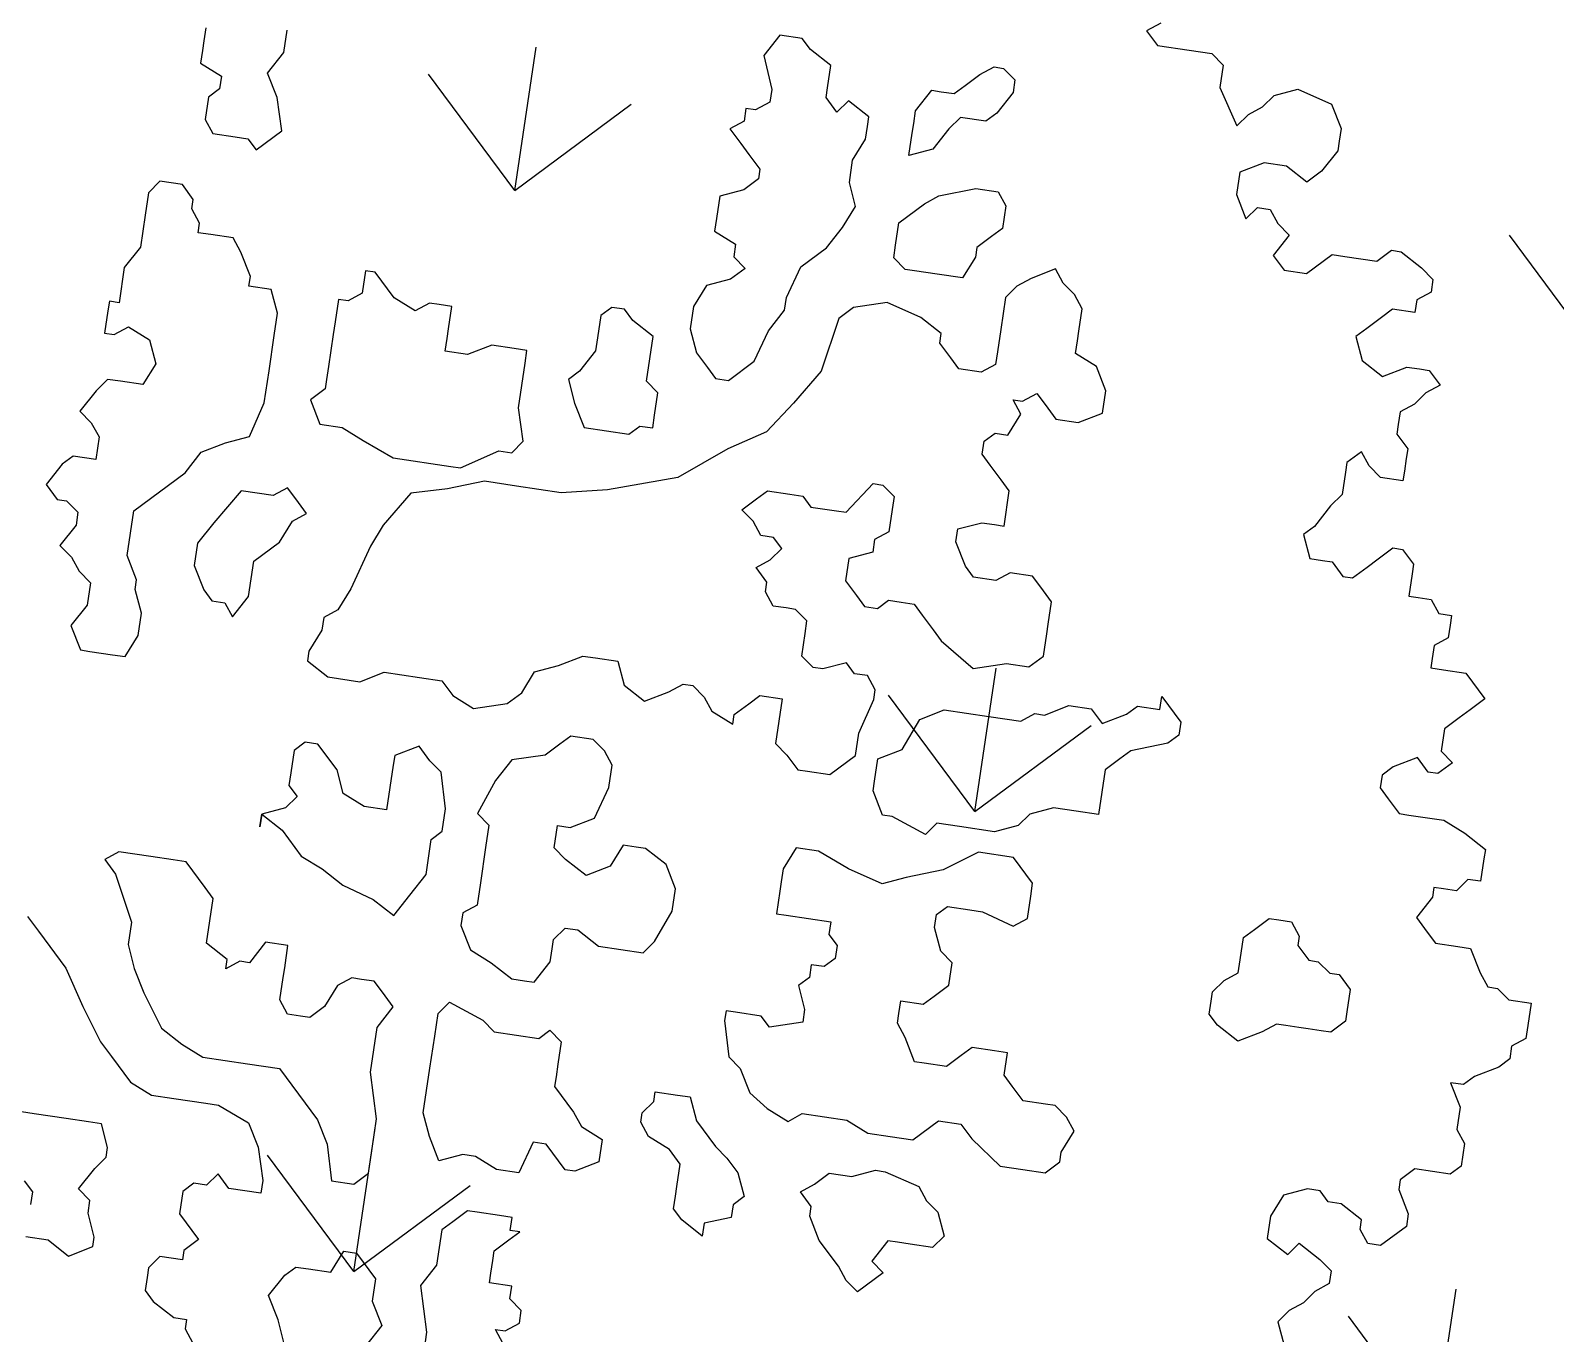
# Model space of a CAD drawing. Header units: millimetres. Extents: x 338 to 506, y 179 to 335.
# Drawn here: x 365.057 to 369.067, y 247.064 to 250.49 of the extents above; entities that cross this region are included whole.
import ezdxf

# ---------------------------------------------------------------- set-up
doc = ezdxf.new("R2010")
doc.units = ezdxf.units.MM
for name, color, linetype in [('ANDEN', 251, 'Continuous'), ('ARBOL-TOP', 3, 'Continuous'), ('MUROS', 32, 'Continuous')]:
    doc.layers.add(name, color=color, linetype=linetype)

# ---------------------------------------------------------------- blocks, each defined once
blk = doc.blocks.new('*X963')
at = {"color": 0}
for p, q in [((60.776, 129.2014), (61.0454, 129.4709)), ((63.6497, 129.2014), (63.9191, 129.4709)), ((60.776, 129.2014), (61.0454, 128.932)), ((60.776, 129.2014), (61.157, 129.2014)), ((63.6497, 129.2014), (63.9191, 128.932)), ((63.6497, 129.2014), (64.0307, 129.2014)), ((62.2128, 127.7646), (62.4822, 128.034)), ((62.2128, 127.7646), (62.4822, 127.4952)), ((62.2128, 127.7646), (62.5938, 127.7646)), ((60.776, 126.3278), (61.0454, 126.5972)), ((63.6497, 126.3278), (63.9191, 126.5972)), ((60.776, 126.3278), (61.157, 126.3278))]:
    blk.add_line(p, q, dxfattribs=at)
blk = doc.blocks.new('ARBOLITO')
at = {"linetype": 'ByBlock'}
for points in [[(463.06291, 69.54334), (463.0546, 69.53711), (463.06291, 69.5288), (463.08369, 69.5288), (463.09823, 69.5288), (463.10655, 69.52256), (463.10655, 69.50802), (463.12109, 69.48516), (463.12733, 69.49347), (463.13564, 69.49971), (463.14187, 69.50802), (463.15642, 69.51425), (463.17927, 69.50802), (463.18758, 69.49347), (463.18758, 69.48516), (463.18758, 69.47893), (463.17927, 69.46438), (463.17096, 69.45607), (463.15642, 69.46438), (463.14187, 69.46438), (463.12733, 69.45607), (463.12733, 69.44153), (463.13564, 69.42698), (463.14187, 69.43529), (463.15018, 69.43529), (463.15642, 69.42698), (463.16473, 69.42075), (463.15642, 69.4062), (463.16473, 69.39789), (463.17927, 69.39789), (463.19382, 69.41244), (463.20213, 69.41244), (463.22291, 69.41244), (463.23122, 69.42075), (463.23745, 69.42075), (463.252, 69.41244), (463.26031, 69.4062), (463.26031, 69.39789), (463.252, 69.39166), (463.252, 69.38334), (463.23745, 69.38334), (463.23122, 69.37711), (463.22291, 69.3688), (463.21667, 69.36257), (463.22291, 69.34802), (463.23745, 69.33971), (463.252, 69.34802), (463.26031, 69.34802), (463.26654, 69.34802), (463.27486, 69.33971), (463.26654, 69.33348), (463.26031, 69.32516), (463.252, 69.31893), (463.252, 69.31062), (463.252, 69.30438), (463.26031, 69.29607), (463.26031, 69.28984), (463.26031, 69.28153), (463.26031, 69.27529), (463.24576, 69.27529), (463.23745, 69.28153), (463.23122, 69.28984), (463.22291, 69.28153), (463.22291, 69.27529), (463.22291, 69.26075), (463.21667, 69.25244), (463.20836, 69.23789), (463.20213, 69.23166), (463.20836, 69.21711), (463.21667, 69.21711), (463.22291, 69.21711), (463.23122, 69.2088), (463.23745, 69.2088), (463.24576, 69.21711), (463.252, 69.22335), (463.26031, 69.23166), (463.26654, 69.23166), (463.27486, 69.22335), (463.27486, 69.21711), (463.27486, 69.20257), (463.28109, 69.20257), (463.2894, 69.20257), (463.29563, 69.19426), (463.30395, 69.19426), (463.30395, 69.18802), (463.30395, 69.17971), (463.29563, 69.17348), (463.29563, 69.16517), (463.29563, 69.15893), (463.30395, 69.15893), (463.31849, 69.15893), (463.33304, 69.14439), (463.32472, 69.13608), (463.31849, 69.12984), (463.31018, 69.12153), (463.31018, 69.10698), (463.31849, 69.10075), (463.31018, 69.09244), (463.30395, 69.09244), (463.29563, 69.10075), (463.28109, 69.09244), (463.27486, 69.08621), (463.27486, 69.07789), (463.28109, 69.07166), (463.2894, 69.06335), (463.29563, 69.06335), (463.31849, 69.06335), (463.33304, 69.05712), (463.34758, 69.0488), (463.34758, 69.04257), (463.34758, 69.02802), (463.33927, 69.02802), (463.33304, 69.01971), (463.32472, 69.01971), (463.31849, 69.01971), (463.31849, 69.01348), (463.31018, 68.99893), (463.31849, 68.99062), (463.32472, 68.98439), (463.33927, 68.98439), (463.34758, 68.98439), (463.35589, 68.96984), (463.36213, 68.96153), (463.36836, 68.96153), (463.37667, 68.9553), (463.39122, 68.9553), (463.39122, 68.94075), (463.39122, 68.93244), (463.38291, 68.92621), (463.38291, 68.9179), (463.37667, 68.91166), (463.36213, 68.90335), (463.35589, 68.89712), (463.34758, 68.89712), (463.35589, 68.88257), (463.35589, 68.86803), (463.36213, 68.85972), (463.36213, 68.84517), (463.35589, 68.83894), (463.33304, 68.83894), (463.32472, 68.83062), (463.32472, 68.82439), (463.33304, 68.80985), (463.33304, 68.80153), (463.31849, 68.78699), (463.31018, 68.78699), (463.30395, 68.7953), (463.30395, 68.80153), (463.2894, 68.80985), (463.28109, 68.80985), (463.27486, 68.81608), (463.26654, 68.81608), (463.252, 68.80985), (463.24576, 68.7953), (463.24576, 68.78076), (463.26031, 68.77244), (463.26654, 68.78076), (463.28109, 68.77244), (463.2894, 68.76621), (463.2894, 68.7579), (463.28109, 68.75167), (463.27486, 68.74335), (463.26654, 68.73712), (463.26031, 68.72881), (463.26654, 68.71426)], [(463.06291, 69.54334), (463.0546, 69.53711), (463.06291, 69.5288), (463.08369, 69.5288), (463.09823, 69.5288), (463.10655, 69.52256), (463.10655, 69.50802), (463.12109, 69.48516), (463.12733, 69.49347), (463.13564, 69.49971), (463.14187, 69.50802), (463.15642, 69.51425), (463.17927, 69.50802), (463.18758, 69.49347), (463.18758, 69.48516), (463.18758, 69.47893), (463.17927, 69.46438), (463.17096, 69.45607), (463.15642, 69.46438), (463.14187, 69.46438), (463.12733, 69.45607), (463.12733, 69.44153), (463.13564, 69.42698), (463.14187, 69.43529), (463.15018, 69.43529), (463.15642, 69.42698), (463.16473, 69.42075), (463.15642, 69.4062), (463.16473, 69.39789), (463.17927, 69.39789), (463.19382, 69.41244), (463.20213, 69.41244), (463.22291, 69.41244), (463.23122, 69.42075), (463.23745, 69.42075), (463.252, 69.41244), (463.26031, 69.4062), (463.26031, 69.39789), (463.252, 69.39166), (463.252, 69.38334), (463.23745, 69.38334), (463.23122, 69.37711), (463.22291, 69.3688), (463.21667, 69.36257), (463.22291, 69.34802), (463.23745, 69.33971), (463.252, 69.34802), (463.26031, 69.34802), (463.26654, 69.34802), (463.27486, 69.33971), (463.26654, 69.33348), (463.26031, 69.32516), (463.252, 69.31893), (463.252, 69.31062), (463.252, 69.30438), (463.26031, 69.29607), (463.26031, 69.28984), (463.26031, 69.28153), (463.26031, 69.27529), (463.24576, 69.27529), (463.23745, 69.28153), (463.23122, 69.28984), (463.22291, 69.28153), (463.22291, 69.27529), (463.22291, 69.26075), (463.21667, 69.25244), (463.20836, 69.23789), (463.20213, 69.23166), (463.20836, 69.21711), (463.21667, 69.21711), (463.22291, 69.21711), (463.23122, 69.2088), (463.23745, 69.2088), (463.24576, 69.21711), (463.252, 69.22335), (463.26031, 69.23166), (463.26654, 69.23166), (463.27486, 69.22335), (463.27486, 69.21711), (463.27486, 69.20257), (463.28109, 69.20257), (463.2894, 69.20257), (463.29563, 69.19426), (463.30395, 69.19426), (463.30395, 69.18802), (463.30395, 69.17971), (463.29563, 69.17348), (463.29563, 69.16517), (463.29563, 69.15893), (463.30395, 69.15893), (463.31849, 69.15893), (463.33304, 69.14439), (463.32472, 69.13608), (463.31849, 69.12984), (463.31018, 69.12153), (463.31018, 69.10698), (463.31849, 69.10075), (463.31018, 69.09244), (463.30395, 69.09244), (463.29563, 69.10075), (463.28109, 69.09244), (463.27486, 69.08621), (463.27486, 69.07789), (463.28109, 69.07166), (463.2894, 69.06335), (463.29563, 69.06335), (463.31849, 69.06335), (463.33304, 69.05712), (463.34758, 69.0488), (463.34758, 69.04257), (463.34758, 69.02802), (463.33927, 69.02802), (463.33304, 69.01971), (463.32472, 69.01971), (463.31849, 69.01971), (463.31849, 69.01348), (463.31018, 68.99893), (463.31849, 68.99062), (463.32472, 68.98439), (463.33927, 68.98439), (463.34758, 68.98439), (463.35589, 68.96984), (463.36213, 68.96153), (463.36836, 68.96153), (463.37667, 68.9553), (463.39122, 68.9553), (463.39122, 68.94075), (463.39122, 68.93244), (463.38291, 68.92621), (463.38291, 68.9179), (463.37667, 68.91166), (463.36213, 68.90335), (463.35589, 68.89712), (463.34758, 68.89712), (463.35589, 68.88257), (463.35589, 68.86803), (463.36213, 68.85972), (463.36213, 68.84517), (463.35589, 68.83894), (463.33304, 68.83894), (463.32472, 68.83062), (463.32472, 68.82439), (463.33304, 68.80985), (463.33304, 68.80153), (463.31849, 68.78699), (463.31018, 68.78699), (463.30395, 68.7953), (463.30395, 68.80153), (463.2894, 68.80985), (463.28109, 68.80985), (463.27486, 68.81608), (463.26654, 68.81608), (463.252, 68.80985), (463.24576, 68.7953), (463.24576, 68.78076), (463.26031, 68.77244), (463.26654, 68.78076), (463.28109, 68.77244), (463.2894, 68.76621), (463.2894, 68.7579), (463.28109, 68.75167), (463.27486, 68.74335), (463.26654, 68.73712), (463.26031, 68.72881), (463.26654, 68.71426)], [(462.51435, 69.39166), (462.50811, 69.41244), (462.4998, 69.42698), (462.50811, 69.44153), (462.50811, 69.45607)], [(462.45617, 69.44984), (462.45617, 69.44153), (462.45617, 69.43529), (462.45617, 69.42698), (462.47071, 69.42075), (462.47071, 69.41244), (462.46448, 69.4062), (462.46448, 69.39166), (462.47071, 69.38334), (462.48526, 69.38334), (462.49357, 69.38334), (462.4998, 69.37711), (462.51435, 69.39166), (462.51435, 69.39166)], [(462.51435, 69.39166), (462.50811, 69.41244), (462.4998, 69.42698), (462.50811, 69.44153), (462.50811, 69.45607)], [(462.45617, 69.44984), (462.45617, 69.44153), (462.45617, 69.43529), (462.45617, 69.42698), (462.47071, 69.42075), (462.47071, 69.41244), (462.46448, 69.4062), (462.46448, 69.39166), (462.47071, 69.38334), (462.48526, 69.38334), (462.49357, 69.38334), (462.4998, 69.37711), (462.51435, 69.39166)], [(462.82187, 69.27529), (462.83642, 69.28984), (462.84265, 69.31062), (462.85097, 69.32516), (462.85097, 69.33348), (462.8572, 69.35425), (462.87174, 69.3688), (462.88006, 69.38334), (462.88629, 69.39789), (462.88006, 69.41244), (462.88006, 69.42698), (462.88629, 69.44153), (462.88629, 69.44984), (462.88629, 69.45607), (462.87174, 69.46438), (462.86551, 69.45607), (462.8572, 69.46438), (462.8572, 69.47062), (462.8572, 69.48516), (462.84265, 69.49347), (462.83642, 69.49971), (462.82187, 69.49971), (462.81356, 69.48516), (462.82187, 69.46438), (462.82187, 69.45607), (462.81356, 69.44984), (462.80733, 69.44984), (462.80733, 69.44153), (462.79902, 69.43529), (462.80733, 69.42698), (462.81356, 69.42075), (462.82187, 69.41244), (462.82187, 69.4062), (462.81356, 69.39789), (462.79902, 69.39166), (462.79902, 69.37711), (462.79902, 69.3688), (462.81356, 69.36257), (462.81356, 69.35425), (462.82187, 69.34802), (462.81356, 69.33971), (462.79902, 69.33348), (462.79278, 69.31893), (462.79278, 69.30438), (462.79902, 69.28984), (462.80733, 69.28153), (462.81356, 69.27529), (462.82187, 69.27529), (462.82187, 69.27529)], [(462.82187, 69.27529), (462.83642, 69.28984), (462.84265, 69.31062), (462.85097, 69.32516), (462.85097, 69.33348), (462.8572, 69.35425), (462.87174, 69.3688), (462.88006, 69.38334), (462.88629, 69.39789), (462.88006, 69.41244), (462.88006, 69.42698), (462.88629, 69.44153), (462.88629, 69.44984), (462.88629, 69.45607), (462.87174, 69.46438), (462.86551, 69.45607), (462.8572, 69.46438), (462.8572, 69.47062), (462.8572, 69.48516), (462.84265, 69.49347), (462.83642, 69.49971), (462.82187, 69.49971), (462.81356, 69.48516), (462.82187, 69.46438), (462.82187, 69.45607), (462.81356, 69.44984), (462.80733, 69.44984), (462.80733, 69.44153), (462.79902, 69.43529), (462.80733, 69.42698), (462.81356, 69.42075), (462.82187, 69.41244), (462.82187, 69.4062), (462.81356, 69.39789), (462.79902, 69.39166), (462.79902, 69.37711), (462.79902, 69.3688), (462.81356, 69.36257), (462.81356, 69.35425), (462.82187, 69.34802), (462.81356, 69.33971), (462.79902, 69.33348), (462.79278, 69.31893), (462.79278, 69.30438), (462.79902, 69.28984), (462.80733, 69.28153), (462.81356, 69.27529), (462.82187, 69.27529)], [(462.91538, 69.43529), (462.91538, 69.44984), (462.91538, 69.45607), (462.91538, 69.46438), (462.92369, 69.47893), (462.92993, 69.47893), (462.93824, 69.47893), (462.94447, 69.48516), (462.95278, 69.49347), (462.96109, 69.49971), (462.96733, 69.49971), (462.97564, 69.49347), (462.97564, 69.48516), (462.96733, 69.47062), (462.96109, 69.46438), (462.94447, 69.46438), (462.93824, 69.45607), (462.92993, 69.44153), (462.91538, 69.43529), (462.91538, 69.43529)], [(462.91538, 69.43529), (462.91538, 69.44984), (462.91538, 69.45607), (462.91538, 69.46438), (462.92369, 69.47893), (462.92993, 69.47893), (462.93824, 69.47893), (462.94447, 69.48516), (462.95278, 69.49347), (462.96109, 69.49971), (462.96733, 69.49971), (462.97564, 69.49347), (462.97564, 69.48516), (462.96733, 69.47062), (462.96109, 69.46438), (462.94447, 69.46438), (462.93824, 69.45607), (462.92993, 69.44153), (462.91538, 69.43529)], [(462.94447, 69.36257), (462.92993, 69.36257), (462.92369, 69.36257), (462.91538, 69.3688), (462.91538, 69.37711), (462.91538, 69.39166), (462.92993, 69.4062), (462.93824, 69.41244), (462.96109, 69.42075), (462.97564, 69.42075), (462.98187, 69.41244), (462.98187, 69.39789), (462.97564, 69.39166), (462.96733, 69.38334), (462.96733, 69.37711), (462.96109, 69.36257), (462.94447, 69.36257), (462.94447, 69.36257)], [(462.94447, 69.36257), (462.92993, 69.36257), (462.92369, 69.36257), (462.91538, 69.3688), (462.91538, 69.37711), (462.91538, 69.39166), (462.92993, 69.4062), (462.93824, 69.41244), (462.96109, 69.42075), (462.97564, 69.42075), (462.98187, 69.41244), (462.98187, 69.39789), (462.97564, 69.39166), (462.96733, 69.38334), (462.96733, 69.37711), (462.96109, 69.36257), (462.94447, 69.36257)], [(462.58084, 69.05712), (462.59538, 69.0488), (462.61616, 69.0488), (462.63071, 69.05712), (462.65357, 69.05712), (462.66811, 69.05712), (462.67642, 69.0488), (462.69097, 69.04257), (462.71175, 69.0488), (462.72006, 69.05712), (462.72629, 69.07166), (462.74084, 69.07789), (462.75538, 69.08621), (462.76369, 69.08621), (462.77824, 69.08621), (462.78447, 69.07166), (462.79902, 69.06335), (462.81356, 69.07166), (462.82187, 69.07789), (462.82811, 69.07789), (462.83642, 69.07166), (462.84265, 69.06335), (462.8572, 69.05712), (462.8572, 69.06335), (462.86551, 69.07166), (462.87174, 69.07789), (462.88629, 69.07789), (462.88629, 69.06335), (462.88629, 69.0488), (462.8946, 69.04257), (462.90291, 69.03426), (462.90915, 69.03426), (462.92369, 69.03426), (462.93824, 69.0488), (462.93824, 69.06335), (462.94447, 69.08621), (462.94447, 69.09244), (462.93824, 69.10075), (462.92993, 69.10075), (462.92369, 69.10698), (462.90915, 69.10075), (462.90291, 69.10075), (462.8946, 69.10698), (462.8946, 69.12153), (462.8946, 69.12984), (462.88629, 69.13608), (462.88006, 69.13608), (462.87174, 69.13608), (462.86551, 69.14439), (462.86551, 69.15062), (462.8572, 69.15893), (462.86551, 69.16517), (462.87174, 69.17348), (462.86551, 69.17971), (462.8572, 69.17971), (462.85097, 69.18802), (462.84265, 69.19426), (462.85097, 69.20257), (462.8572, 69.2088), (462.87174, 69.2088), (462.88006, 69.2088), (462.88629, 69.20257), (462.90291, 69.20257), (462.90915, 69.20257), (462.92369, 69.22335), (462.92993, 69.22335), (462.93824, 69.21711), (462.93824, 69.2088), (462.93824, 69.19426), (462.92993, 69.18802), (462.92993, 69.17971), (462.91538, 69.17348), (462.91538, 69.15893), (462.92369, 69.15062), (462.92993, 69.14439), (462.93824, 69.14439), (462.94447, 69.15062), (462.95278, 69.15062), (462.96109, 69.15062), (462.96733, 69.14439), (462.97564, 69.13608), (462.98187, 69.12984), (463.00473, 69.1153), (463.02551, 69.12153), (463.04005, 69.12153), (463.04837, 69.12984), (463.04837, 69.14439), (463.04837, 69.15062), (463.04837, 69.16517), (463.04005, 69.17348), (463.03382, 69.17971), (463.01927, 69.17971), (463.01096, 69.17348), (462.99642, 69.17348), (462.99018, 69.17971), (462.98187, 69.19426), (462.98187, 69.20257), (462.99642, 69.2088), (463.00473, 69.2088), (463.01096, 69.2088), (463.01096, 69.23166), (463.00473, 69.23789), (462.99642, 69.2462), (462.99018, 69.25244), (462.99018, 69.26075), (462.99642, 69.26698), (463.00473, 69.26698), (463.01096, 69.28153), (463.00473, 69.28984), (463.01096, 69.28984), (463.01927, 69.29607), (463.02551, 69.28984), (463.03382, 69.28153), (463.04837, 69.28153), (463.06291, 69.28984), (463.06291, 69.30438), (463.0546, 69.31893), (463.04005, 69.32516), (463.04005, 69.33348), (463.04005, 69.33971), (463.04005, 69.35425), (463.03382, 69.36257), (463.02551, 69.3688), (463.01927, 69.37711), (463.00473, 69.3688), (462.99642, 69.36257), (462.99018, 69.35425), (462.99018, 69.33348), (462.99018, 69.31893), (462.99018, 69.31062), (462.98187, 69.30438), (462.96733, 69.30438), (462.96109, 69.31062), (462.95278, 69.31893), (462.95278, 69.32516), (462.93824, 69.33348), (462.91538, 69.33971), (462.8946, 69.33348), (462.88629, 69.32516), (462.88006, 69.28984), (462.86551, 69.26698), (462.85097, 69.2462), (462.82811, 69.23166), (462.79902, 69.2088), (462.75538, 69.19426), (462.72629, 69.18802), (462.6972, 69.18802), (462.67642, 69.18802), (462.65357, 69.17971), (462.63071, 69.17348), (462.61616, 69.15062), (462.60993, 69.13608), (462.60162, 69.10698), (462.59538, 69.09244), (462.58707, 69.08621), (462.58707, 69.07789), (462.58084, 69.06335), (462.58084, 69.05712), (462.58084, 69.05712)], [(462.58084, 69.05712), (462.59538, 69.0488), (462.61616, 69.0488), (462.63071, 69.05712), (462.65357, 69.05712), (462.66811, 69.05712), (462.67642, 69.0488), (462.69097, 69.04257), (462.71175, 69.0488), (462.72006, 69.05712), (462.72629, 69.07166), (462.74084, 69.07789), (462.75538, 69.08621), (462.76369, 69.08621), (462.77824, 69.08621), (462.78447, 69.07166), (462.79902, 69.06335), (462.81356, 69.07166), (462.82187, 69.07789), (462.82811, 69.07789), (462.83642, 69.07166), (462.84265, 69.06335), (462.8572, 69.05712), (462.8572, 69.06335), (462.86551, 69.07166), (462.87174, 69.07789), (462.88629, 69.07789), (462.88629, 69.06335), (462.88629, 69.0488), (462.8946, 69.04257), (462.90291, 69.03426), (462.90915, 69.03426), (462.92369, 69.03426), (462.93824, 69.0488), (462.93824, 69.06335), (462.94447, 69.08621), (462.94447, 69.09244), (462.93824, 69.10075), (462.92993, 69.10075), (462.92369, 69.10698), (462.90915, 69.10075), (462.90291, 69.10075), (462.8946, 69.10698), (462.8946, 69.12153), (462.8946, 69.12984), (462.88629, 69.13608), (462.88006, 69.13608), (462.87174, 69.13608), (462.86551, 69.14439), (462.86551, 69.15062), (462.8572, 69.15893), (462.86551, 69.16517), (462.87174, 69.17348), (462.86551, 69.17971), (462.8572, 69.17971), (462.85097, 69.18802), (462.84265, 69.19426), (462.85097, 69.20257), (462.8572, 69.2088), (462.87174, 69.2088), (462.88006, 69.2088), (462.88629, 69.20257), (462.90291, 69.20257), (462.90915, 69.20257), (462.92369, 69.22335), (462.92993, 69.22335), (462.93824, 69.21711), (462.93824, 69.2088), (462.93824, 69.19426), (462.92993, 69.18802), (462.92993, 69.17971), (462.91538, 69.17348), (462.91538, 69.15893), (462.92369, 69.15062), (462.92993, 69.14439), (462.93824, 69.14439), (462.94447, 69.15062), (462.95278, 69.15062), (462.96109, 69.15062), (462.96733, 69.14439), (462.97564, 69.13608), (462.98187, 69.12984), (463.00473, 69.1153), (463.02551, 69.12153), (463.04005, 69.12153), (463.04837, 69.12984), (463.04837, 69.14439), (463.04837, 69.15062), (463.04837, 69.16517), (463.04005, 69.17348), (463.03382, 69.17971), (463.01927, 69.17971), (463.01096, 69.17348), (462.99642, 69.17348), (462.99018, 69.17971), (462.98187, 69.19426), (462.98187, 69.20257), (462.99642, 69.2088), (463.00473, 69.2088), (463.01096, 69.2088), (463.01096, 69.23166), (463.00473, 69.23789), (462.99642, 69.2462), (462.99018, 69.25244), (462.99018, 69.26075), (462.99642, 69.26698), (463.00473, 69.26698), (463.01096, 69.28153), (463.00473, 69.28984), (463.01096, 69.28984), (463.01927, 69.29607), (463.02551, 69.28984), (463.03382, 69.28153), (463.04837, 69.28153), (463.06291, 69.28984), (463.06291, 69.30438), (463.0546, 69.31893), (463.04005, 69.32516), (463.04005, 69.33348), (463.04005, 69.33971), (463.04005, 69.35425), (463.03382, 69.36257), (463.02551, 69.3688), (463.01927, 69.37711), (463.00473, 69.3688), (462.99642, 69.36257), (462.99018, 69.35425), (462.99018, 69.33348), (462.99018, 69.31893), (462.99018, 69.31062), (462.98187, 69.30438), (462.96733, 69.30438), (462.96109, 69.31062), (462.95278, 69.31893), (462.95278, 69.32516), (462.93824, 69.33348), (462.91538, 69.33971), (462.8946, 69.33348), (462.88629, 69.32516), (462.88006, 69.28984), (462.86551, 69.26698), (462.85097, 69.2462), (462.82811, 69.23166), (462.79902, 69.2088), (462.75538, 69.19426), (462.72629, 69.18802), (462.6972, 69.18802), (462.67642, 69.18802), (462.65357, 69.17971), (462.63071, 69.17348), (462.61616, 69.15062), (462.60993, 69.13608), (462.60162, 69.10698), (462.59538, 69.09244), (462.58707, 69.08621), (462.58707, 69.07789), (462.58084, 69.06335), (462.58084, 69.05712)], [(462.46448, 69.09244), (462.45617, 69.10698), (462.45617, 69.12153), (462.45617, 69.13608), (462.47071, 69.15062), (462.48526, 69.16517), (462.49357, 69.17971), (462.50811, 69.18802), (462.52266, 69.19426), (462.52889, 69.21711), (462.52889, 69.23789), (462.52889, 69.26075), (462.52889, 69.27529), (462.52266, 69.28984), (462.50811, 69.28984), (462.50811, 69.29607), (462.4998, 69.31062), (462.49357, 69.31893), (462.47902, 69.31893), (462.47071, 69.31893), (462.47071, 69.32516), (462.46448, 69.33348), (462.46448, 69.33971), (462.45617, 69.34802), (462.44162, 69.34802), (462.43539, 69.33971), (462.43539, 69.32516), (462.43539, 69.30438), (462.42708, 69.28984), (462.42708, 69.26698), (462.42084, 69.26698), (462.42084, 69.26075), (462.42084, 69.2462), (462.42708, 69.2462), (462.43539, 69.25244), (462.44993, 69.2462), (462.45617, 69.23166), (462.44993, 69.21711), (462.43539, 69.21711), (462.42708, 69.21711), (462.42084, 69.2088), (462.41253, 69.19426), (462.42084, 69.18802), (462.42708, 69.17971), (462.42708, 69.16517), (462.41253, 69.16517), (462.4063, 69.15893), (462.39798, 69.14439), (462.4063, 69.13608), (462.41253, 69.13608), (462.42084, 69.12984), (462.42084, 69.12153), (462.41253, 69.10698), (462.42084, 69.10075), (462.42708, 69.09244), (462.43539, 69.08621), (462.43539, 69.07166), (462.42708, 69.05712), (462.43539, 69.04257), (462.44162, 69.04257), (462.45617, 69.04257), (462.46448, 69.04257), (462.47071, 69.05712), (462.47071, 69.07166), (462.46448, 69.08621), (462.46448, 69.09244), (462.46448, 69.09244)], [(462.46448, 69.09244), (462.45617, 69.10698), (462.45617, 69.12153), (462.45617, 69.13608), (462.47071, 69.15062), (462.48526, 69.16517), (462.49357, 69.17971), (462.50811, 69.18802), (462.52266, 69.19426), (462.52889, 69.21711), (462.52889, 69.23789), (462.52889, 69.26075), (462.52889, 69.27529), (462.52266, 69.28984), (462.50811, 69.28984), (462.50811, 69.29607), (462.4998, 69.31062), (462.49357, 69.31893), (462.47902, 69.31893), (462.47071, 69.31893), (462.47071, 69.32516), (462.46448, 69.33348), (462.46448, 69.33971), (462.45617, 69.34802), (462.44162, 69.34802), (462.43539, 69.33971), (462.43539, 69.32516), (462.43539, 69.30438), (462.42708, 69.28984), (462.42708, 69.26698), (462.42084, 69.26698), (462.42084, 69.26075), (462.42084, 69.2462), (462.42708, 69.2462), (462.43539, 69.25244), (462.44993, 69.2462), (462.45617, 69.23166), (462.44993, 69.21711), (462.43539, 69.21711), (462.42708, 69.21711), (462.42084, 69.2088), (462.41253, 69.19426), (462.42084, 69.18802), (462.42708, 69.17971), (462.42708, 69.16517), (462.41253, 69.16517), (462.4063, 69.15893), (462.39798, 69.14439), (462.4063, 69.13608), (462.41253, 69.13608), (462.42084, 69.12984), (462.42084, 69.12153), (462.41253, 69.10698), (462.42084, 69.10075), (462.42708, 69.09244), (462.43539, 69.08621), (462.43539, 69.07166), (462.42708, 69.05712), (462.43539, 69.04257), (462.44162, 69.04257), (462.45617, 69.04257), (462.46448, 69.04257), (462.47071, 69.05712), (462.47071, 69.07166), (462.46448, 69.08621), (462.46448, 69.09244)], [(462.6972, 69.21711), (462.69097, 69.23789), (462.69097, 69.25244), (462.69097, 69.26698), (462.69097, 69.27529), (462.68266, 69.27529), (462.66811, 69.27529), (462.65357, 69.26698), (462.63902, 69.26698), (462.63902, 69.27529), (462.63902, 69.28153), (462.63902, 69.29607), (462.63071, 69.29607), (462.62447, 69.29607), (462.61616, 69.28984), (462.60162, 69.29607), (462.58707, 69.31062), (462.58084, 69.31062), (462.58084, 69.29607), (462.57253, 69.28984), (462.56629, 69.28984), (462.56629, 69.27529), (462.56629, 69.26698), (462.56629, 69.2462), (462.56629, 69.23789), (462.56629, 69.23166), (462.55798, 69.22335), (462.56629, 69.2088), (462.58084, 69.2088), (462.59538, 69.20257), (462.61616, 69.19426), (462.65357, 69.19426), (462.6598, 69.19426), (462.68266, 69.2088), (462.69097, 69.2088), (462.6972, 69.21711), (462.6972, 69.21711)], [(462.6972, 69.21711), (462.69097, 69.23789), (462.69097, 69.25244), (462.69097, 69.26698), (462.69097, 69.27529), (462.68266, 69.27529), (462.66811, 69.27529), (462.65357, 69.26698), (462.63902, 69.26698), (462.63902, 69.27529), (462.63902, 69.28153), (462.63902, 69.29607), (462.63071, 69.29607), (462.62447, 69.29607), (462.61616, 69.28984), (462.60162, 69.29607), (462.58707, 69.31062), (462.58084, 69.31062), (462.58084, 69.29607), (462.57253, 69.28984), (462.56629, 69.28984), (462.56629, 69.27529), (462.56629, 69.26698), (462.56629, 69.2462), (462.56629, 69.23789), (462.56629, 69.23166), (462.55798, 69.22335), (462.56629, 69.2088), (462.58084, 69.2088), (462.59538, 69.20257), (462.61616, 69.19426), (462.65357, 69.19426), (462.6598, 69.19426), (462.68266, 69.2088), (462.69097, 69.2088), (462.6972, 69.21711)], [(462.77824, 69.2462), (462.77824, 69.26075), (462.76993, 69.26698), (462.76993, 69.28153), (462.76993, 69.29607), (462.75538, 69.30438), (462.74915, 69.31062), (462.74084, 69.31062), (462.7346, 69.30438), (462.7346, 69.28984), (462.7346, 69.28153), (462.72629, 69.26698), (462.72006, 69.26075), (462.72629, 69.2462), (462.7346, 69.23166), (462.74915, 69.23166), (462.76369, 69.23166), (462.76993, 69.23789), (462.77824, 69.23789), (462.77824, 69.2462), (462.77824, 69.2462)], [(462.77824, 69.2462), (462.77824, 69.26075), (462.76993, 69.26698), (462.76993, 69.28153), (462.76993, 69.29607), (462.75538, 69.30438), (462.74915, 69.31062), (462.74084, 69.31062), (462.7346, 69.30438), (462.7346, 69.28984), (462.7346, 69.28153), (462.72629, 69.26698), (462.72006, 69.26075), (462.72629, 69.2462), (462.7346, 69.23166), (462.74915, 69.23166), (462.76369, 69.23166), (462.76993, 69.23789), (462.77824, 69.23789), (462.77824, 69.2462)], [(462.52889, 69.07789), (462.5372, 69.09244), (462.5372, 69.1153), (462.55175, 69.12984), (462.55798, 69.14439), (462.56629, 69.15062), (462.55798, 69.15893), (462.55175, 69.16517), (462.54344, 69.15893), (462.52266, 69.15893), (462.50811, 69.13608), (462.4998, 69.12153), (462.4998, 69.10698), (462.50811, 69.09244), (462.51435, 69.08621), (462.52266, 69.08621), (462.52889, 69.07789), (462.52889, 69.07789)], [(462.52889, 69.07789), (462.5372, 69.09244), (462.5372, 69.1153), (462.55175, 69.12984), (462.55798, 69.14439), (462.56629, 69.15062), (462.55798, 69.15893), (462.55175, 69.16517), (462.54344, 69.15893), (462.52266, 69.15893), (462.50811, 69.13608), (462.4998, 69.12153), (462.4998, 69.10698), (462.50811, 69.09244), (462.51435, 69.08621), (462.52266, 69.08621), (462.52889, 69.07789)], [(462.96109, 69.01348), (462.95278, 69.02802), (462.95278, 69.03426), (462.95278, 69.0488), (462.96733, 69.05712), (462.97564, 69.07789), (462.99018, 69.08621), (463.00473, 69.08621), (463.01927, 69.08621), (463.04005, 69.08621), (463.04837, 69.09244), (463.0546, 69.09244), (463.06914, 69.10075), (463.08369, 69.10075), (463.092, 69.09244), (463.10655, 69.10075), (463.11278, 69.10698), (463.12733, 69.10698), (463.12733, 69.1153), (463.14187, 69.10075), (463.14187, 69.09244), (463.13564, 69.08621), (463.11278, 69.07789), (463.10655, 69.07166), (463.09823, 69.06335), (463.09823, 69.0488), (463.09823, 69.03426), (463.08369, 69.03426), (463.06914, 69.03426), (463.0546, 69.02802), (463.04837, 69.01971), (463.03382, 69.01348), (463.01096, 69.01348), (462.99642, 69.01348), (462.99018, 69.00517), (462.96733, 69.01348), (462.96109, 69.01348), (462.96109, 69.01348)], [(462.96109, 69.01348), (462.95278, 69.02802), (462.95278, 69.03426), (462.95278, 69.0488), (462.96733, 69.05712), (462.97564, 69.07789), (462.99018, 69.08621), (463.00473, 69.08621), (463.01927, 69.08621), (463.04005, 69.08621), (463.04837, 69.09244), (463.0546, 69.09244), (463.06914, 69.10075), (463.08369, 69.10075), (463.092, 69.09244), (463.10655, 69.10075), (463.11278, 69.10698), (463.12733, 69.10698), (463.12733, 69.1153), (463.14187, 69.10075), (463.14187, 69.09244), (463.13564, 69.08621), (463.11278, 69.07789), (463.10655, 69.07166), (463.09823, 69.06335), (463.09823, 69.0488), (463.09823, 69.03426), (463.08369, 69.03426), (463.06914, 69.03426), (463.0546, 69.02802), (463.04837, 69.01971), (463.03382, 69.01348), (463.01096, 69.01348), (462.99642, 69.01348), (462.99018, 69.00517), (462.96733, 69.01348), (462.96109, 69.01348)], [(462.70343, 68.90335), (462.71175, 68.88881), (462.72629, 68.88257), (462.74084, 68.87426), (462.74915, 68.87426), (462.75538, 68.87426), (462.76369, 68.88881), (462.76369, 68.89712), (462.76369, 68.90335), (462.76993, 68.91166), (462.77824, 68.91166), (462.79278, 68.90335), (462.80733, 68.90335), (462.82187, 68.90335), (462.82811, 68.91166), (462.83642, 68.93244), (462.83642, 68.94699), (462.82811, 68.96153), (462.81356, 68.96984), (462.80733, 68.96984), (462.79902, 68.96984), (462.79278, 68.9553), (462.77824, 68.94699), (462.76369, 68.9553), (462.75538, 68.96153), (462.75538, 68.97608), (462.76369, 68.97608), (462.77824, 68.98439), (462.78447, 69.00517), (462.78447, 69.01971), (462.77824, 69.02802), (462.76993, 69.03426), (462.75538, 69.03426), (462.74915, 69.02802), (462.74084, 69.01971), (462.72006, 69.01348), (462.71175, 68.99893), (462.70343, 68.97608), (462.71175, 68.96984), (462.71175, 68.9553), (462.71175, 68.93244), (462.71175, 68.9179), (462.70343, 68.91166), (462.70343, 68.90335), (462.70343, 68.90335)], [(462.70343, 68.90335), (462.71175, 68.88881), (462.72629, 68.88257), (462.74084, 68.87426), (462.74915, 68.87426), (462.75538, 68.87426), (462.76369, 68.88881), (462.76369, 68.89712), (462.76369, 68.90335), (462.76993, 68.91166), (462.77824, 68.91166), (462.79278, 68.90335), (462.80733, 68.90335), (462.82187, 68.90335), (462.82811, 68.91166), (462.83642, 68.93244), (462.83642, 68.94699), (462.82811, 68.96153), (462.81356, 68.96984), (462.80733, 68.96984), (462.79902, 68.96984), (462.79278, 68.9553), (462.77824, 68.94699), (462.76369, 68.9553), (462.75538, 68.96153), (462.75538, 68.97608), (462.76369, 68.97608), (462.77824, 68.98439), (462.78447, 69.00517), (462.78447, 69.01971), (462.77824, 69.02802), (462.76993, 69.03426), (462.75538, 69.03426), (462.74915, 69.02802), (462.74084, 69.01971), (462.72006, 69.01348), (462.71175, 68.99893), (462.70343, 68.97608), (462.71175, 68.96984), (462.71175, 68.9553), (462.71175, 68.93244), (462.71175, 68.9179), (462.70343, 68.91166), (462.70343, 68.90335)], [(462.56629, 68.9553), (462.58084, 68.94699), (462.59538, 68.93244), (462.60993, 68.92621), (462.62447, 68.9179), (462.64525, 68.91166), (462.6598, 68.90335), (462.66811, 68.9179), (462.67642, 68.93244), (462.67642, 68.9553), (462.68266, 68.96153), (462.68266, 68.97608), (462.67642, 68.99893), (462.66811, 69.00517), (462.6598, 69.01348), (462.64525, 69.00517), (462.64525, 68.99893), (462.64525, 68.98439), (462.64525, 68.96984), (462.63071, 68.96984), (462.61616, 68.97608), (462.60993, 68.99062), (462.59538, 69.00517), (462.58707, 69.00517), (462.58084, 68.99893), (462.58084, 68.98439), (462.58084, 68.97608), (462.58707, 68.96984), (462.58084, 68.96153), (462.56629, 68.9553), (462.56629, 68.94699), (462.56629, 68.9553), (462.56629, 68.9553)], [(462.56629, 68.9553), (462.58084, 68.94699), (462.59538, 68.93244), (462.60993, 68.92621), (462.62447, 68.9179), (462.64525, 68.91166), (462.6598, 68.90335), (462.66811, 68.9179), (462.67642, 68.93244), (462.67642, 68.9553), (462.68266, 68.96153), (462.68266, 68.97608), (462.67642, 68.99893), (462.66811, 69.00517), (462.6598, 69.01348), (462.64525, 69.00517), (462.64525, 68.99893), (462.64525, 68.98439), (462.64525, 68.96984), (462.63071, 68.96984), (462.61616, 68.97608), (462.60993, 68.99062), (462.59538, 69.00517), (462.58707, 69.00517), (462.58084, 68.99893), (462.58084, 68.98439), (462.58084, 68.97608), (462.58707, 68.96984), (462.58084, 68.96153), (462.56629, 68.9553), (462.56629, 68.94699), (462.56629, 68.9553)], [(462.90915, 68.86803), (462.90291, 68.87426), (462.88629, 68.87426), (462.88006, 68.87426), (462.88006, 68.86803), (462.88629, 68.84517), (462.8946, 68.83894), (462.90291, 68.82439), (462.91538, 68.81608), (462.92993, 68.80985), (462.93824, 68.81608), (462.95278, 68.81608), (462.96733, 68.81608), (462.98187, 68.80985), (462.99642, 68.80985), (463.01096, 68.80985), (463.02551, 68.82439), (463.04005, 68.82439), (463.04837, 68.81608), (463.06914, 68.80153), (463.08369, 68.80153), (463.09823, 68.80153), (463.10655, 68.80985), (463.10655, 68.81608), (463.11278, 68.83062), (463.10655, 68.83894), (463.09823, 68.84517), (463.092, 68.84517), (463.07746, 68.84517), (463.06914, 68.85348), (463.06291, 68.85972), (463.06291, 68.87426), (463.0546, 68.87426), (463.04005, 68.87426), (463.03382, 68.86803), (463.02551, 68.85972), (463.01096, 68.85972), (463.00473, 68.85972), (462.99642, 68.87426), (462.99018, 68.88257), (462.99018, 68.88881), (462.99018, 68.89712), (463.00473, 68.89712), (463.01096, 68.90335), (463.01927, 68.91166), (463.01927, 68.92621), (463.01096, 68.93244), (463.00473, 68.94699), (463.00473, 68.9553), (463.01096, 68.96153), (463.02551, 68.96153), (463.03382, 68.96153), (463.0546, 68.9553), (463.06291, 68.96153), (463.06291, 68.97608), (463.06291, 68.98439), (463.04837, 68.99893), (463.02551, 68.99893), (463.00473, 68.98439), (462.98187, 68.97608), (462.96733, 68.96984), (462.94447, 68.97608), (462.92369, 68.98439), (462.90915, 68.98439), (462.90291, 68.96984), (462.90291, 68.96153), (462.90291, 68.9553), (462.90291, 68.94075), (462.90915, 68.94075), (462.92369, 68.94075), (462.93824, 68.94075), (462.93824, 68.93244), (462.94447, 68.92621), (462.94447, 68.9179), (462.93824, 68.91166), (462.92993, 68.91166), (462.92993, 68.90335), (462.92369, 68.89712), (462.92993, 68.88257), (462.92993, 68.87426), (462.90915, 68.86803), (462.90915, 68.86803)], [(462.90915, 68.86803), (462.90291, 68.87426), (462.88629, 68.87426), (462.88006, 68.87426), (462.88006, 68.86803), (462.88629, 68.84517), (462.8946, 68.83894), (462.90291, 68.82439), (462.91538, 68.81608), (462.92993, 68.80985), (462.93824, 68.81608), (462.95278, 68.81608), (462.96733, 68.81608), (462.98187, 68.80985), (462.99642, 68.80985), (463.01096, 68.80985), (463.02551, 68.82439), (463.04005, 68.82439), (463.04837, 68.81608), (463.06914, 68.80153), (463.08369, 68.80153), (463.09823, 68.80153), (463.10655, 68.80985), (463.10655, 68.81608), (463.11278, 68.83062), (463.10655, 68.83894), (463.09823, 68.84517), (463.092, 68.84517), (463.07746, 68.84517), (463.06914, 68.85348), (463.06291, 68.85972), (463.06291, 68.87426), (463.0546, 68.87426), (463.04005, 68.87426), (463.03382, 68.86803), (463.02551, 68.85972), (463.01096, 68.85972), (463.00473, 68.85972), (462.99642, 68.87426), (462.99018, 68.88257), (462.99018, 68.88881), (462.99018, 68.89712), (463.00473, 68.89712), (463.01096, 68.90335), (463.01927, 68.91166), (463.01927, 68.92621), (463.01096, 68.93244), (463.00473, 68.94699), (463.00473, 68.9553), (463.01096, 68.96153), (463.02551, 68.96153), (463.03382, 68.96153), (463.0546, 68.9553), (463.06291, 68.96153), (463.06291, 68.97608), (463.06291, 68.98439), (463.04837, 68.99893), (463.02551, 68.99893), (463.00473, 68.98439), (462.98187, 68.97608), (462.96733, 68.96984), (462.94447, 68.97608), (462.92369, 68.98439), (462.90915, 68.98439), (462.90291, 68.96984), (462.90291, 68.96153), (462.90291, 68.9553), (462.90291, 68.94075), (462.90915, 68.94075), (462.92369, 68.94075), (462.93824, 68.94075), (462.93824, 68.93244), (462.94447, 68.92621), (462.94447, 68.9179), (462.93824, 68.91166), (462.92993, 68.91166), (462.92993, 68.90335), (462.92369, 68.89712), (462.92993, 68.88257), (462.92993, 68.87426), (462.90915, 68.86803)], [(463.23745, 68.9179), (463.23122, 68.9179), (463.22291, 68.91166), (463.20836, 68.90335), (463.19382, 68.91166), (463.18758, 68.9179), (463.18758, 68.92621), (463.18758, 68.93244), (463.19382, 68.94075), (463.20213, 68.94699), (463.20213, 68.9553), (463.20213, 68.96984), (463.20836, 68.97608), (463.21667, 68.98439), (463.22291, 68.98439), (463.23122, 68.98439), (463.23745, 68.97608), (463.23745, 68.96984), (463.24576, 68.96153), (463.252, 68.96153), (463.26031, 68.9553), (463.26654, 68.9553), (463.27486, 68.94699), (463.27486, 68.93244), (463.27486, 68.92621), (463.26654, 68.9179), (463.26031, 68.9179), (463.252, 68.9179), (463.24576, 68.9179), (463.23745, 68.9179), (463.23745, 68.9179)], [(463.23745, 68.9179), (463.23122, 68.9179), (463.22291, 68.91166), (463.20836, 68.90335), (463.19382, 68.91166), (463.18758, 68.9179), (463.18758, 68.92621), (463.18758, 68.93244), (463.19382, 68.94075), (463.20213, 68.94699), (463.20213, 68.9553), (463.20213, 68.96984), (463.20836, 68.97608), (463.21667, 68.98439), (463.22291, 68.98439), (463.23122, 68.98439), (463.23745, 68.97608), (463.23745, 68.96984), (463.24576, 68.96153), (463.252, 68.96153), (463.26031, 68.9553), (463.26654, 68.9553), (463.27486, 68.94699), (463.27486, 68.93244), (463.27486, 68.92621), (463.26654, 68.9179), (463.26031, 68.9179), (463.252, 68.9179), (463.24576, 68.9179), (463.23745, 68.9179)], [(462.47071, 68.91166), (462.47902, 68.90335), (462.49357, 68.87426), (462.49357, 68.85972), (462.4998, 68.84517), (462.50811, 68.83062), (462.52266, 68.80985), (462.5372, 68.80153), (462.55175, 68.7953), (462.58084, 68.7953), (462.60162, 68.7953), (462.61616, 68.78076), (462.63071, 68.76621), (462.63902, 68.75167), (462.64525, 68.72881), (462.6598, 68.72881), (462.66811, 68.73712), (462.66811, 68.75167), (462.66811, 68.77244), (462.6598, 68.80153), (462.6598, 68.81608), (462.6598, 68.83062), (462.66811, 68.84517), (462.6598, 68.85348), (462.65357, 68.85972), (462.64525, 68.85972), (462.63902, 68.85972), (462.63071, 68.85348), (462.62447, 68.83894), (462.61616, 68.83062), (462.60993, 68.83062), (462.60162, 68.83062), (462.59538, 68.83894), (462.59538, 68.85348), (462.59538, 68.85972), (462.59538, 68.87426), (462.58084, 68.87426), (462.57253, 68.85972), (462.56629, 68.85972), (462.55798, 68.85348), (462.55798, 68.85972), (462.54344, 68.86803), (462.54344, 68.88257), (462.54344, 68.89712), (462.5372, 68.90335), (462.52266, 68.9179), (462.51435, 68.9179), (462.4998, 68.9179), (462.47902, 68.9179), (462.47071, 68.91166), (462.47071, 68.91166)], [(462.47071, 68.91166), (462.47902, 68.90335), (462.49357, 68.87426), (462.49357, 68.85972), (462.4998, 68.84517), (462.50811, 68.83062), (462.52266, 68.80985), (462.5372, 68.80153), (462.55175, 68.7953), (462.58084, 68.7953), (462.60162, 68.7953), (462.61616, 68.78076), (462.63071, 68.76621), (462.63902, 68.75167), (462.64525, 68.72881), (462.6598, 68.72881), (462.66811, 68.73712), (462.66811, 68.75167), (462.66811, 68.77244), (462.6598, 68.80153), (462.6598, 68.81608), (462.6598, 68.83062), (462.66811, 68.84517), (462.6598, 68.85348), (462.65357, 68.85972), (462.64525, 68.85972), (462.63902, 68.85972), (462.63071, 68.85348), (462.62447, 68.83894), (462.61616, 68.83062), (462.60993, 68.83062), (462.60162, 68.83062), (462.59538, 68.83894), (462.59538, 68.85348), (462.59538, 68.85972), (462.59538, 68.87426), (462.58084, 68.87426), (462.57253, 68.85972), (462.56629, 68.85972), (462.55798, 68.85348), (462.55798, 68.85972), (462.54344, 68.86803), (462.54344, 68.88257), (462.54344, 68.89712), (462.5372, 68.90335), (462.52266, 68.9179), (462.51435, 68.9179), (462.4998, 68.9179), (462.47902, 68.9179), (462.47071, 68.91166)], [(462.44993, 68.69972), (462.45617, 68.69348), (462.45617, 68.68517)], [(462.45617, 68.66439), (462.47071, 68.66439), (462.48526, 68.65608), (462.4998, 68.66439), (462.4998, 68.67063), (462.49357, 68.68517), (462.49357, 68.69348), (462.48526, 68.69972), (462.49357, 68.71426), (462.4998, 68.72257), (462.4998, 68.72881), (462.49357, 68.74335), (462.48526, 68.74335), (462.47071, 68.74335), (462.44993, 68.74335), (462.44162, 68.74335)], [(462.42708, 68.86803), (462.43539, 68.85972), (462.45617, 68.83894), (462.47071, 68.81608), (462.48526, 68.7953), (462.49357, 68.78699), (462.50811, 68.77244), (462.52266, 68.76621), (462.5372, 68.76621), (462.55798, 68.76621), (462.56629, 68.76621), (462.58707, 68.7579), (462.59538, 68.74335), (462.60162, 68.72257), (462.60162, 68.71426), (462.58084, 68.71426), (462.57253, 68.72257), (462.56629, 68.71426), (462.55798, 68.71426), (462.55175, 68.70803), (462.55175, 68.69348), (462.56629, 68.67894), (462.55798, 68.67063), (462.55798, 68.66439), (462.54344, 68.66439), (462.5372, 68.65608), (462.5372, 68.64985), (462.5372, 68.64154), (462.54344, 68.6353), (462.55798, 68.62699), (462.56629, 68.62699), (462.56629, 68.62076), (462.57253, 68.61245)], [(462.44993, 68.69972), (462.45617, 68.69348), (462.45617, 68.68517)], [(462.45617, 68.66439), (462.47071, 68.66439), (462.48526, 68.65608), (462.4998, 68.66439), (462.4998, 68.67063), (462.49357, 68.68517), (462.49357, 68.69348), (462.48526, 68.69972), (462.49357, 68.71426), (462.4998, 68.72257), (462.4998, 68.72881), (462.49357, 68.74335), (462.48526, 68.74335), (462.47071, 68.74335), (462.44993, 68.74335), (462.44162, 68.74335)], [(462.42708, 68.86803), (462.43539, 68.85972), (462.45617, 68.83894), (462.47071, 68.81608), (462.48526, 68.7953), (462.49357, 68.78699), (462.50811, 68.77244), (462.52266, 68.76621), (462.5372, 68.76621), (462.55798, 68.76621), (462.56629, 68.76621), (462.58707, 68.7579), (462.59538, 68.74335), (462.60162, 68.72257), (462.60162, 68.71426), (462.58084, 68.71426), (462.57253, 68.72257), (462.56629, 68.71426), (462.55798, 68.71426), (462.55175, 68.70803), (462.55175, 68.69348), (462.56629, 68.67894), (462.55798, 68.67063), (462.55798, 68.66439), (462.54344, 68.66439), (462.5372, 68.65608), (462.5372, 68.64985), (462.5372, 68.64154), (462.54344, 68.6353), (462.55798, 68.62699), (462.56629, 68.62699), (462.56629, 68.62076), (462.57253, 68.61245)], [(462.70343, 68.76621), (462.6972, 68.78076), (462.6972, 68.7953), (462.6972, 68.80985), (462.6972, 68.83062), (462.6972, 68.84517), (462.70343, 68.85348), (462.72629, 68.84517), (462.7346, 68.83894), (462.74915, 68.83894), (462.76369, 68.83894), (462.76993, 68.84517), (462.77824, 68.83894), (462.77824, 68.82439), (462.77824, 68.81608), (462.77824, 68.80985), (462.79278, 68.7953), (462.79902, 68.78699), (462.81356, 68.78076), (462.81356, 68.76621), (462.79902, 68.7579), (462.79278, 68.7579), (462.77824, 68.77244), (462.76993, 68.77244), (462.76369, 68.75167), (462.74915, 68.75167), (462.7346, 68.7579), (462.72629, 68.7579), (462.71175, 68.75167), (462.70343, 68.76621), (462.70343, 68.76621)], [(462.70343, 68.76621), (462.6972, 68.78076), (462.6972, 68.7953), (462.6972, 68.80985), (462.6972, 68.83062), (462.6972, 68.84517), (462.70343, 68.85348), (462.72629, 68.84517), (462.7346, 68.83894), (462.74915, 68.83894), (462.76369, 68.83894), (462.76993, 68.84517), (462.77824, 68.83894), (462.77824, 68.82439), (462.77824, 68.81608), (462.77824, 68.80985), (462.79278, 68.7953), (462.79902, 68.78699), (462.81356, 68.78076), (462.81356, 68.76621), (462.79902, 68.7579), (462.79278, 68.7579), (462.77824, 68.77244), (462.76993, 68.77244), (462.76369, 68.75167), (462.74915, 68.75167), (462.7346, 68.7579), (462.72629, 68.7579), (462.71175, 68.75167), (462.70343, 68.76621)], [(462.88629, 68.72881), (462.87174, 68.73712), (462.86551, 68.74335), (462.86551, 68.75167), (462.86551, 68.7579), (462.86551, 68.77244), (462.8572, 68.78076), (462.84265, 68.78699), (462.83642, 68.7953), (462.83642, 68.80153), (462.84265, 68.80985), (462.84265, 68.81608), (462.8572, 68.81608), (462.86551, 68.81608), (462.87174, 68.80153), (462.88629, 68.78699), (462.8946, 68.78076), (462.90291, 68.77244), (462.90915, 68.7579), (462.90291, 68.75167), (462.90291, 68.74335), (462.88629, 68.73712), (462.88629, 68.72881), (462.88629, 68.72881)], [(462.88629, 68.72881), (462.87174, 68.73712), (462.86551, 68.74335), (462.86551, 68.75167), (462.86551, 68.7579), (462.86551, 68.77244), (462.8572, 68.78076), (462.84265, 68.78699), (462.83642, 68.7953), (462.83642, 68.80153), (462.84265, 68.80985), (462.84265, 68.81608), (462.8572, 68.81608), (462.86551, 68.81608), (462.87174, 68.80153), (462.88629, 68.78699), (462.8946, 68.78076), (462.90291, 68.77244), (462.90915, 68.7579), (462.90291, 68.75167), (462.90291, 68.74335), (462.88629, 68.73712), (462.88629, 68.72881)], [(462.99018, 68.70803), (462.98187, 68.71426), (462.97564, 68.72257), (462.96109, 68.73712), (462.95278, 68.75167), (462.95278, 68.7579), (462.94447, 68.76621), (462.95278, 68.77244), (462.96109, 68.78076), (462.97564, 68.78076), (462.99018, 68.78699), (462.99642, 68.78699), (463.01927, 68.78076), (463.02551, 68.77244), (463.03382, 68.76621), (463.04005, 68.75167), (463.03382, 68.74335), (463.01927, 68.74335), (463.01096, 68.74335), (463.00473, 68.74335), (462.99642, 68.72881), (463.00473, 68.72257), (462.99018, 68.70803), (462.99018, 68.70803)], [(462.99018, 68.70803), (462.98187, 68.71426), (462.97564, 68.72257), (462.96109, 68.73712), (462.95278, 68.75167), (462.95278, 68.7579), (462.94447, 68.76621), (462.95278, 68.77244), (462.96109, 68.78076), (462.97564, 68.78076), (462.99018, 68.78699), (462.99642, 68.78699), (463.01927, 68.78076), (463.02551, 68.77244), (463.03382, 68.76621), (463.04005, 68.75167), (463.03382, 68.74335), (463.01927, 68.74335), (463.01096, 68.74335), (463.00473, 68.74335), (462.99642, 68.72881), (463.00473, 68.72257), (462.99018, 68.70803)], [(462.76993, 68.64154), (462.76369, 68.64985), (462.76993, 68.64985), (462.77824, 68.65608), (462.77824, 68.66439), (462.76993, 68.67063), (462.76993, 68.67894), (462.75538, 68.67894), (462.75538, 68.68517), (462.75538, 68.69348), (462.75538, 68.69972), (462.76369, 68.70803), (462.76993, 68.71426), (462.76369, 68.71426), (462.76369, 68.72257), (462.75538, 68.72257), (462.74084, 68.72257), (462.7346, 68.72257), (462.72629, 68.71426), (462.72006, 68.70803), (462.72006, 68.68517), (462.71175, 68.67063), (462.72006, 68.64154), (462.72006, 68.6353)], [(462.76993, 68.64154), (462.76369, 68.64985), (462.76993, 68.64985), (462.77824, 68.65608), (462.77824, 68.66439), (462.76993, 68.67063), (462.76993, 68.67894), (462.75538, 68.67894), (462.75538, 68.68517), (462.75538, 68.69348), (462.75538, 68.69972), (462.76369, 68.70803), (462.76993, 68.71426), (462.76369, 68.71426), (462.76369, 68.72257), (462.75538, 68.72257), (462.74084, 68.72257), (462.7346, 68.72257), (462.72629, 68.71426), (462.72006, 68.70803), (462.72006, 68.68517), (462.71175, 68.67063), (462.72006, 68.64154), (462.72006, 68.6353)], [(462.62447, 68.58543), (462.61616, 68.59167), (462.61616, 68.60621), (462.63071, 68.61245), (462.63071, 68.62076), (462.62447, 68.6353), (462.61616, 68.64985), (462.62447, 68.66439), (462.63071, 68.67063), (462.63902, 68.67063), (462.65357, 68.67063), (462.6598, 68.68517), (462.66811, 68.68517), (462.68266, 68.67063), (462.68266, 68.65608), (462.69097, 68.64154), (462.68266, 68.62699), (462.67642, 68.61245), (462.6598, 68.5979), (462.6598, 68.59167), (462.64525, 68.58543), (462.62447, 68.58543), (462.62447, 68.58543)], [(462.62447, 68.58543), (462.61616, 68.59167), (462.61616, 68.60621), (462.63071, 68.61245), (462.63071, 68.62076), (462.62447, 68.6353), (462.61616, 68.64985), (462.62447, 68.66439), (462.63071, 68.67063), (462.63902, 68.67063), (462.65357, 68.67063), (462.6598, 68.68517), (462.66811, 68.68517), (462.68266, 68.67063), (462.68266, 68.65608), (462.69097, 68.64154), (462.68266, 68.62699), (462.67642, 68.61245), (462.6598, 68.5979), (462.6598, 68.59167), (462.64525, 68.58543), (462.62447, 68.58543)]]:
    blk.add_lwpolyline(points, dxfattribs=at)
blk = doc.blocks.new('A$C7152A42C')
at = {"layer": 'ANDEN', "color": 251, "linetype": 'Continuous'}
blk.add_blockref('*X963', (0, 0), dxfattribs=at)
at = {"layer": 'ARBOL-TOP', "color": 3, "linetype": 'ByBlock', "xscale": 4.090679926752369, "yscale": 4.090679926752369, "zscale": 4.090679926752369, "rotation": 270}
blk.add_blockref('ARBOLITO', (-220.14418, 2021.82862), dxfattribs=at)

msp = doc.modelspace()

# ---------------------------------------------------------------- block references
at = {"layer": 'MUROS', "color": 32, "rotation": 81.53046525965426}
msp.add_blockref('A$C7152A42C', (484.7482, 168.0844), dxfattribs=at)

doc.saveas('drawing.dxf')
